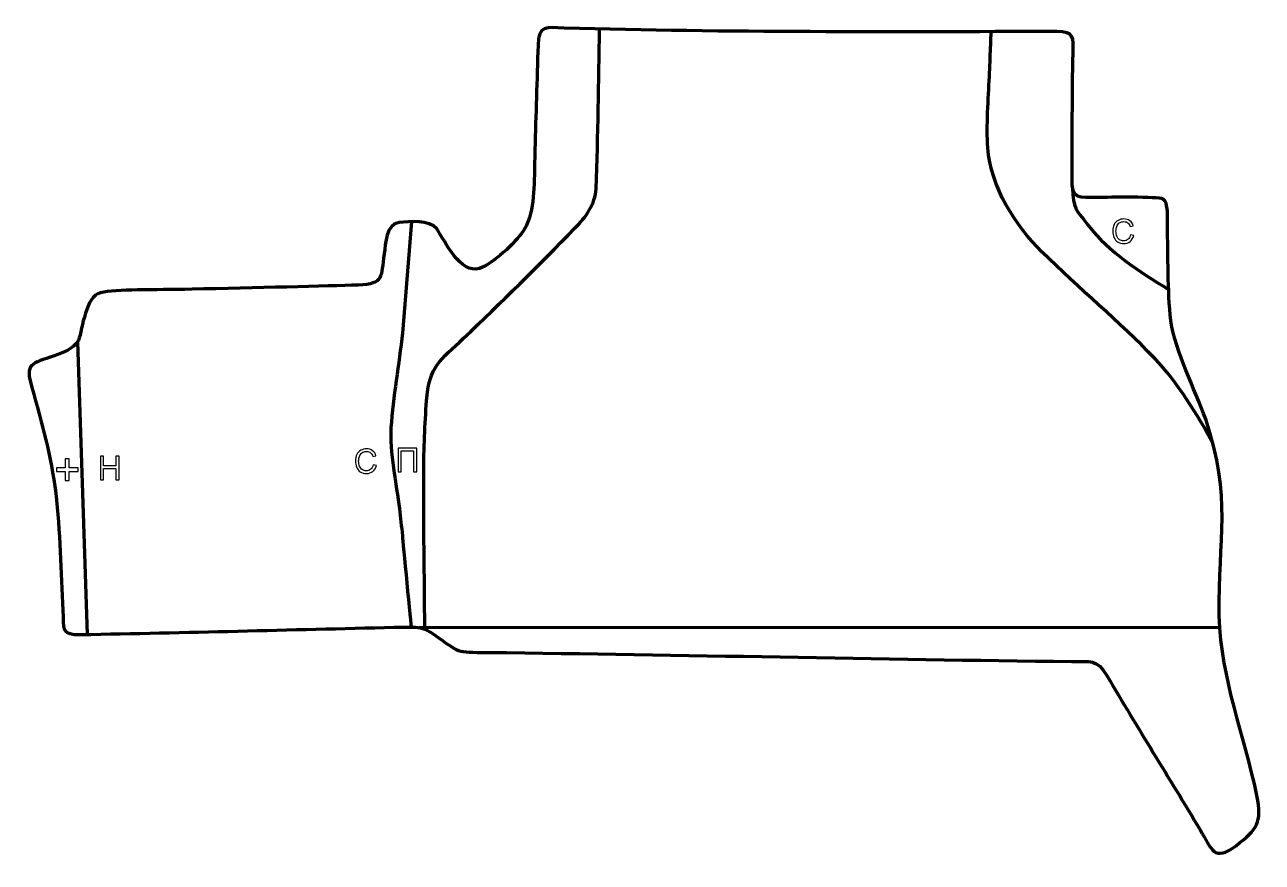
# Model space of a CAD drawing. Header units: millimetres. Extents: x 940 to 1886, y 93 to 734.
import ezdxf

# ---------------------------------------------------------------- set-up
doc = ezdxf.new("R2010")
doc.units = ezdxf.units.MM
doc.header["$MEASUREMENT"] = 0
doc.layers.add('layer 2', color=7, linetype='Continuous')
doc.layers.add('layer 3', color=7, linetype='Continuous')

msp = doc.modelspace()

# ---------------------------------------------------------------- linework, layer by layer
at = {"layer": 'layer 2', "color": 142, "lineweight": 158}
for points, knots in [([(1245.57, 273.1326), (1245.2721, 312.5754), (1244.6307, 352.0134), (1244.72, 391.4584), (1244.72, 391.4584), (1244.7647, 408.9918), (1245.6549, 428.63), (1246.9408, 446.1383), (1246.9408, 446.1383), (1248.8944, 472.7364), (1257.2199, 476.9312), (1275.286, 494.0782), (1275.286, 494.0782), (1304.2769, 521.5944), (1332.5317, 549.5432), (1360.4249, 578.1574), (1360.4249, 578.1574), (1368.5777, 586.5213), (1376.0801, 596.3378), (1376.5616, 608.5123), (1376.5616, 608.5123), (1378.1676, 649.125), (1378.6113, 689.817), (1379.3058, 730.4551)], [0, 0, 0, 0, 0.14285714, 0.14285714, 0.14285714, 0.14285714, 0.28571429, 0.28571429, 0.28571429, 0.28571429, 0.42857143, 0.42857143, 0.42857143, 0.42857143, 0.57142857, 0.57142857, 0.57142857, 0.57142857, 0.71428571, 0.71428571, 0.71428571, 0.71428571, 1, 1, 1, 1]), ([(1848.4461, 413.7488), (1837.4966, 434.603), (1820.47, 461.2193), (1804.2545, 478.2421), (1804.2545, 478.2421), (1776.5334, 506.9893), (1746.0181, 531.9628), (1717.87, 559.8689), (1717.87, 559.8689), (1696.9707, 580.5885), (1678.4898, 609.7848), (1676.2787, 639.7087), (1676.2787, 639.7087), (1675.0846, 655.8702), (1676.6663, 677.5361), (1677.4313, 694.1007), (1677.4313, 694.1007), (1677.7761, 701.5663), (1678.1146, 709.0283), (1678.3965, 716.4967), (1678.3965, 716.4967), (1678.5393, 720.4737), (1678.6822, 724.4506), (1678.8251, 728.4275)], [0, 0, 0, 0, 0.14285714, 0.14285714, 0.14285714, 0.14285714, 0.28571429, 0.28571429, 0.28571429, 0.28571429, 0.42857143, 0.42857143, 0.42857143, 0.42857143, 0.57142857, 0.57142857, 0.57142857, 0.57142857, 0.71428571, 0.71428571, 0.71428571, 0.71428571, 1, 1, 1, 1]), ([(1741.151, 608.7934), (1741.4853, 593.2571), (1743.2924, 592.8402), (1752.5448, 580.9998), (1752.5448, 580.9998), (1770.0131, 558.6455), (1790.9866, 545.9507), (1814.5878, 531.3342)], [0, 0, 0, 0, 0.33333333, 0.33333333, 0.33333333, 0.33333333, 1, 1, 1, 1]), ([(1235.5184, 583.2101), (1235.5184, 583.2101), (1228.6401, 497.9643), (1228.6401, 497.9643), (1228.6401, 497.9643), (1225.6585, 474.0957), (1221.4076, 449.2925), (1219.6995, 425.4105), (1219.6995, 425.4105), (1218.4954, 408.576), (1223.98, 381.5337), (1226.1214, 363.74), (1226.1214, 363.74), (1226.9515, 356.8419), (1227.7272, 349.9478), (1228.4368, 343.0362), (1228.4368, 343.0362), (1228.4673, 342.7244), (1228.4972, 342.4355), (1228.5066, 342.1242), (1228.5066, 342.1242), (1228.3743, 341.0659), (1235.2533, 272.671), (1235.2533, 272.671)], [0, 0, 0, 0, 0.14285714, 0.14285714, 0.14285714, 0.14285714, 0.28571429, 0.28571429, 0.28571429, 0.28571429, 0.42857143, 0.42857143, 0.42857143, 0.42857143, 0.57142857, 0.57142857, 0.57142857, 0.57142857, 0.71428571, 0.71428571, 0.71428571, 0.71428571, 1, 1, 1, 1])]:
    msp.add_open_spline(points, degree=3, knots=knots, dxfattribs=at)
at = {"layer": 'layer 2', "color": 142}
for points, knots in [([(1785.4434, 573.1351), (1785.4434, 573.1351), (1787.8564, 572.5255), (1787.8564, 572.5255), (1787.8564, 572.5255), (1787.3526, 570.5486), (1786.4467, 569.0457), (1785.1386, 568.0086), (1785.1386, 568.0086), (1783.8305, 566.9714), (1782.2303, 566.4507), (1780.338, 566.4507), (1780.338, 566.4507), (1778.3822, 566.4507), (1776.7905, 566.8486), (1775.5628, 567.6487), (1775.5628, 567.6487), (1774.3351, 568.4446), (1773.4038, 569.6003), (1772.7646, 571.1116), (1772.7646, 571.1116), (1772.1253, 572.6271), (1771.8036, 574.2485), (1771.8036, 575.9842), (1771.8036, 575.9842), (1771.8036, 577.8765), (1772.1634, 579.5275), (1772.8873, 580.9372), (1772.8873, 580.9372), (1773.6112, 582.3469), (1774.6399, 583.4179), (1775.9734, 584.1503), (1775.9734, 584.1503), (1777.3069, 584.8826), (1778.7759, 585.2467), (1780.3761, 585.2467), (1780.3761, 585.2467), (1782.1964, 585.2467), (1783.7247, 584.7853), (1784.9608, 583.8582), (1784.9608, 583.8582), (1786.2012, 582.9311), (1787.0648, 581.6314), (1787.5516, 579.955), (1787.5516, 579.955), (1787.5516, 579.955), (1785.1894, 579.3962), (1785.1894, 579.3962), (1785.1894, 579.3962), (1784.7703, 580.717), (1784.1565, 581.6822), (1783.3564, 582.2834), (1783.3564, 582.2834), (1782.5563, 582.8887), (1781.5487, 583.1893), (1780.3338, 583.1893), (1780.3338, 583.1893), (1778.941, 583.1893), (1777.7726, 582.8549), (1776.837, 582.186), (1776.837, 582.186), (1775.9015, 581.5171), (1775.2411, 580.6154), (1774.8643, 579.4894), (1774.8643, 579.4894), (1774.4833, 578.3591), (1774.2928, 577.1949), (1774.2928, 575.9969), (1774.2928, 575.9969), (1774.2928, 574.4517), (1774.5172, 573.1013), (1774.9659, 571.9498), (1774.9659, 571.9498), (1775.4146, 570.7941), (1776.1131, 569.9347), (1777.0614, 569.3632), (1777.0614, 569.3632), (1778.0097, 568.7917), (1779.0341, 568.5081), (1780.139, 568.5081), (1780.139, 568.5081), (1781.4852, 568.5081), (1782.6198, 568.8976), (1783.5511, 569.6723), (1783.5511, 569.6723), (1784.4824, 570.4512), (1785.1132, 571.6027), (1785.4434, 573.1351)], [0, 0, 0, 0, 0.04347826, 0.04347826, 0.04347826, 0.04347826, 0.08695652, 0.08695652, 0.08695652, 0.08695652, 0.13043478, 0.13043478, 0.13043478, 0.13043478, 0.17391304, 0.17391304, 0.17391304, 0.17391304, 0.2173913, 0.2173913, 0.2173913, 0.2173913, 0.26086957, 0.26086957, 0.26086957, 0.26086957, 0.30434783, 0.30434783, 0.30434783, 0.30434783, 0.34782609, 0.34782609, 0.34782609, 0.34782609, 0.39130435, 0.39130435, 0.39130435, 0.39130435, 0.43478261, 0.43478261, 0.43478261, 0.43478261, 0.47826087, 0.47826087, 0.47826087, 0.47826087, 0.52173913, 0.52173913, 0.52173913, 0.52173913, 0.56521739, 0.56521739, 0.56521739, 0.56521739, 0.60869565, 0.60869565, 0.60869565, 0.60869565, 0.65217391, 0.65217391, 0.65217391, 0.65217391, 0.69565217, 0.69565217, 0.69565217, 0.69565217, 0.73913043, 0.73913043, 0.73913043, 0.73913043, 0.7826087, 0.7826087, 0.7826087, 0.7826087, 0.82608696, 0.82608696, 0.82608696, 0.82608696, 0.86956522, 0.86956522, 0.86956522, 0.86956522, 0.91304348, 0.91304348, 0.91304348, 0.91304348, 1, 1, 1, 1]), ([(1206.138, 397.3195), (1206.138, 397.3195), (1208.551, 396.7099), (1208.551, 396.7099), (1208.551, 396.7099), (1208.0472, 394.733), (1207.1413, 393.2301), (1205.8332, 392.193), (1205.8332, 392.193), (1204.5251, 391.1558), (1202.9249, 390.6351), (1201.0326, 390.6351), (1201.0326, 390.6351), (1199.0768, 390.6351), (1197.4851, 391.033), (1196.2574, 391.8331), (1196.2574, 391.8331), (1195.0297, 392.629), (1194.0984, 393.7847), (1193.4592, 395.296), (1193.4592, 395.296), (1192.8199, 396.8115), (1192.4982, 398.4329), (1192.4982, 400.1686), (1192.4982, 400.1686), (1192.4982, 402.0609), (1192.858, 403.7119), (1193.5819, 405.1216), (1193.5819, 405.1216), (1194.3058, 406.5313), (1195.3345, 407.6023), (1196.668, 408.3347), (1196.668, 408.3347), (1198.0015, 409.067), (1199.4705, 409.4311), (1201.0707, 409.4311), (1201.0707, 409.4311), (1202.891, 409.4311), (1204.4193, 408.9697), (1205.6554, 408.0426), (1205.6554, 408.0426), (1206.8958, 407.1155), (1207.7594, 405.8158), (1208.2462, 404.1394), (1208.2462, 404.1394), (1208.2462, 404.1394), (1205.884, 403.5806), (1205.884, 403.5806), (1205.884, 403.5806), (1205.4649, 404.9014), (1204.8511, 405.8666), (1204.051, 406.4678), (1204.051, 406.4678), (1203.2509, 407.0731), (1202.2433, 407.3737), (1201.0284, 407.3737), (1201.0284, 407.3737), (1199.6356, 407.3737), (1198.4672, 407.0393), (1197.5316, 406.3704), (1197.5316, 406.3704), (1196.5961, 405.7015), (1195.9357, 404.7998), (1195.5589, 403.6738), (1195.5589, 403.6738), (1195.1779, 402.5435), (1194.9874, 401.3793), (1194.9874, 400.1813), (1194.9874, 400.1813), (1194.9874, 398.6361), (1195.2118, 397.2857), (1195.6605, 396.1342), (1195.6605, 396.1342), (1196.1092, 394.9785), (1196.8077, 394.1191), (1197.756, 393.5476), (1197.756, 393.5476), (1198.7043, 392.9761), (1199.7287, 392.6925), (1200.8336, 392.6925), (1200.8336, 392.6925), (1202.1798, 392.6925), (1203.3144, 393.082), (1204.2457, 393.8567), (1204.2457, 393.8567), (1205.177, 394.6356), (1205.8078, 395.7871), (1206.138, 397.3195)], [0, 0, 0, 0, 0.04347826, 0.04347826, 0.04347826, 0.04347826, 0.08695652, 0.08695652, 0.08695652, 0.08695652, 0.13043478, 0.13043478, 0.13043478, 0.13043478, 0.17391304, 0.17391304, 0.17391304, 0.17391304, 0.2173913, 0.2173913, 0.2173913, 0.2173913, 0.26086957, 0.26086957, 0.26086957, 0.26086957, 0.30434783, 0.30434783, 0.30434783, 0.30434783, 0.34782609, 0.34782609, 0.34782609, 0.34782609, 0.39130435, 0.39130435, 0.39130435, 0.39130435, 0.43478261, 0.43478261, 0.43478261, 0.43478261, 0.47826087, 0.47826087, 0.47826087, 0.47826087, 0.52173913, 0.52173913, 0.52173913, 0.52173913, 0.56521739, 0.56521739, 0.56521739, 0.56521739, 0.60869565, 0.60869565, 0.60869565, 0.60869565, 0.65217391, 0.65217391, 0.65217391, 0.65217391, 0.69565217, 0.69565217, 0.69565217, 0.69565217, 0.73913043, 0.73913043, 0.73913043, 0.73913043, 0.7826087, 0.7826087, 0.7826087, 0.7826087, 0.82608696, 0.82608696, 0.82608696, 0.82608696, 0.86956522, 0.86956522, 0.86956522, 0.86956522, 0.91304348, 0.91304348, 0.91304348, 0.91304348, 1, 1, 1, 1]), ([(1225.1381, 410.0524), (1225.1381, 410.0524), (1239.4129, 410.0524), (1239.4129, 410.0524), (1239.4129, 410.0524), (1239.4129, 410.0524), (1239.4129, 391.866), (1239.4129, 391.866), (1239.4129, 391.866), (1239.4129, 391.866), (1236.9999, 391.866), (1236.9999, 391.866), (1236.9999, 391.866), (1236.9999, 391.866), (1236.9999, 407.9188), (1236.9999, 407.9188), (1236.9999, 407.9188), (1236.9999, 407.9188), (1227.5511, 407.9188), (1227.5511, 407.9188), (1227.5511, 407.9188), (1227.5511, 407.9188), (1227.5511, 391.866), (1227.5511, 391.866), (1227.5511, 391.866), (1227.5511, 391.866), (1225.1381, 391.866), (1225.1381, 391.866), (1225.1381, 391.866), (1225.1381, 391.866), (1225.1381, 410.0524), (1225.1381, 410.0524)], [0, 0, 0, 0, 0.11111111, 0.11111111, 0.11111111, 0.11111111, 0.22222222, 0.22222222, 0.22222222, 0.22222222, 0.33333333, 0.33333333, 0.33333333, 0.33333333, 0.44444444, 0.44444444, 0.44444444, 0.44444444, 0.55555556, 0.55555556, 0.55555556, 0.55555556, 0.66666667, 0.66666667, 0.66666667, 0.66666667, 0.77777778, 0.77777778, 0.77777778, 0.77777778, 1, 1, 1, 1]), ([(970.5952, 385.2061), (970.5952, 385.2061), (970.5952, 392.1206), (970.5952, 392.1206), (970.5952, 392.1206), (970.5952, 392.1206), (963.7161, 392.1206), (963.7161, 392.1206), (963.7161, 392.1206), (963.7161, 392.1206), (963.7161, 395.0134), (963.7161, 395.0134), (963.7161, 395.0134), (963.7161, 395.0134), (970.5952, 395.0134), (970.5952, 395.0134), (970.5952, 395.0134), (970.5952, 395.0134), (970.5952, 401.8925), (970.5952, 401.8925), (970.5952, 401.8925), (970.5952, 401.8925), (973.5233, 401.8925), (973.5233, 401.8925), (973.5233, 401.8925), (973.5233, 401.8925), (973.5233, 395.0134), (973.5233, 395.0134), (973.5233, 395.0134), (973.5233, 395.0134), (980.4025, 395.0134), (980.4025, 395.0134), (980.4025, 395.0134), (980.4025, 395.0134), (980.4025, 392.1206), (980.4025, 392.1206), (980.4025, 392.1206), (980.4025, 392.1206), (973.5233, 392.1206), (973.5233, 392.1206), (973.5233, 392.1206), (973.5233, 392.1206), (973.5233, 385.2061), (973.5233, 385.2061), (973.5233, 385.2061), (973.5233, 385.2061), (970.5952, 385.2061), (970.5952, 385.2061)], [0, 0, 0, 0, 0.07692308, 0.07692308, 0.07692308, 0.07692308, 0.15384615, 0.15384615, 0.15384615, 0.15384615, 0.23076923, 0.23076923, 0.23076923, 0.23076923, 0.30769231, 0.30769231, 0.30769231, 0.30769231, 0.38461538, 0.38461538, 0.38461538, 0.38461538, 0.46153846, 0.46153846, 0.46153846, 0.46153846, 0.53846154, 0.53846154, 0.53846154, 0.53846154, 0.61538462, 0.61538462, 0.61538462, 0.61538462, 0.69230769, 0.69230769, 0.69230769, 0.69230769, 0.76923077, 0.76923077, 0.76923077, 0.76923077, 0.84615385, 0.84615385, 0.84615385, 0.84615385, 1, 1, 1, 1]), ([(997.4906, 385.7795), (997.4906, 385.7795), (997.4906, 403.9659), (997.4906, 403.9659), (997.4906, 403.9659), (997.4906, 403.9659), (999.9036, 403.9659), (999.9036, 403.9659), (999.9036, 403.9659), (999.9036, 403.9659), (999.9036, 396.4729), (999.9036, 396.4729), (999.9036, 396.4729), (999.9036, 396.4729), (1009.3016, 396.4729), (1009.3016, 396.4729), (1009.3016, 396.4729), (1009.3016, 396.4729), (1009.3016, 403.9659), (1009.3016, 403.9659), (1009.3016, 403.9659), (1009.3016, 403.9659), (1011.7146, 403.9659), (1011.7146, 403.9659), (1011.7146, 403.9659), (1011.7146, 403.9659), (1011.7146, 385.7795), (1011.7146, 385.7795), (1011.7146, 385.7795), (1011.7146, 385.7795), (1009.3016, 385.7795), (1009.3016, 385.7795), (1009.3016, 385.7795), (1009.3016, 385.7795), (1009.3016, 394.3393), (1009.3016, 394.3393), (1009.3016, 394.3393), (1009.3016, 394.3393), (999.9036, 394.3393), (999.9036, 394.3393), (999.9036, 394.3393), (999.9036, 394.3393), (999.9036, 385.7795), (999.9036, 385.7795), (999.9036, 385.7795), (999.9036, 385.7795), (997.4906, 385.7795), (997.4906, 385.7795)], [0, 0, 0, 0, 0.07692308, 0.07692308, 0.07692308, 0.07692308, 0.15384615, 0.15384615, 0.15384615, 0.15384615, 0.23076923, 0.23076923, 0.23076923, 0.23076923, 0.30769231, 0.30769231, 0.30769231, 0.30769231, 0.38461538, 0.38461538, 0.38461538, 0.38461538, 0.46153846, 0.46153846, 0.46153846, 0.46153846, 0.53846154, 0.53846154, 0.53846154, 0.53846154, 0.61538462, 0.61538462, 0.61538462, 0.61538462, 0.69230769, 0.69230769, 0.69230769, 0.69230769, 0.76923077, 0.76923077, 0.76923077, 0.76923077, 0.84615385, 0.84615385, 0.84615385, 0.84615385, 1, 1, 1, 1])]:
    msp.add_open_spline(points, degree=3, knots=knots, dxfattribs=at)
at = {"layer": 'layer 2', "color": 142, "lineweight": 158}
for points in [[(979.9523, 491.2025), (979.9523, 491.2025), (987.3345, 267.5396), (987.3345, 267.5396)], [(1241.5034, 273.134), (1241.5034, 273.134), (1854.1791, 272.9353), (1854.1791, 272.9353)]]:
    msp.add_open_spline(points, degree=3, dxfattribs=at)
at = {"layer": 'layer 3', "color": 242, "lineweight": 158}
msp.add_open_spline([(980.735, 492.3019), (983.7142, 501.8044), (986.1996, 526.1246), (997.4593, 528.8104), (997.4593, 528.8104), (1009.9312, 531.7853), (1037.471, 530.7449), (1067.6412, 531.4649), (1067.6412, 531.4649), (1115.3348, 532.603), (1171.0065, 533.7899), (1194.6478, 534.7074), (1194.6478, 534.7074), (1214.858, 535.4917), (1211.7349, 540.7449), (1214.5422, 558.5693), (1214.5422, 558.5693), (1215.653, 566.3435), (1215.813, 581.1264), (1225.8573, 582.5424), (1225.8573, 582.5424), (1234.2845, 583.4414), (1248.696, 584.59), (1254.7804, 577.5832), (1254.7804, 577.5832), (1261.1908, 567.8796), (1272.83, 542.841), (1287.3667, 547.4028), (1287.3667, 547.4028), (1297.1647, 550.4776), (1315.1183, 567.1809), (1320.7687, 575.8467), (1320.7687, 575.8467), (1323.0843, 579.3982), (1324.4397, 582.3183), (1325.7051, 586.3533), (1325.7051, 586.3533), (1330.0589, 601.6186), (1329.2864, 622.2536), (1329.7593, 638.295), (1329.7593, 638.295), (1330.6226, 664.8559), (1331.3023, 691.4948), (1332.2271, 718.0375), (1332.2271, 718.0375), (1332.7729, 733.7045), (1338.4696, 731.5968), (1352.1564, 731.1894), (1352.1564, 731.1894), (1476.9067, 727.4766), (1603.917, 728.5219), (1728.9863, 728.4415), (1728.9863, 728.4415), (1742.3236, 728.4329), (1741.811, 724.5155), (1741.4622, 712.0447), (1741.4622, 712.0447), (1740.655, 680.2879), (1741.071, 648.3299), (1740.6599, 616.5051), (1740.6599, 616.5051), (1740.4417, 599.6166), (1745.6595, 601.5227), (1760.786, 601.6367), (1760.786, 601.6367), (1768.1439, 601.6917), (1806.606, 602.5219), (1810.3077, 600.4195), (1810.3077, 600.4195), (1814.7223, 597.9123), (1813.551, 585.5187), (1813.6556, 580.6859), (1813.6556, 580.6859), (1814.1496, 557.0527), (1813.814, 530.7862), (1816.1641, 507.4583), (1816.1641, 507.4583), (1820.1194, 483.0829), (1834.3056, 455.7353), (1843.0143, 432.0474), (1843.0143, 432.0474), (1863.1282, 371.7762), (1852.6053, 341.4782), (1853.1615, 282.0598), (1853.1615, 282.0598), (1855.2102, 231.3189), (1872.0424, 192.499), (1882.1598, 144.4139), (1882.1598, 144.4139), (1886.1924, 123.095), (1882.4552, 119.1797), (1866.229, 106.0376), (1866.229, 106.0376), (1849.1883, 93.3842), (1847.5276, 103.111), (1838.5789, 118.2174), (1838.5789, 118.2174), (1815.1084, 157.7133), (1790.5629, 196.3905), (1767.3601, 236.0842), (1767.3601, 236.0842), (1759.4632, 249.0501), (1755.0483, 246.6408), (1740.5867, 246.8185), (1740.5867, 246.8185), (1591.7575, 248.6575), (1442.9314, 252.0255), (1294.1195, 253.7924), (1294.1195, 253.7924), (1267.9819, 254.1027), (1273.5852, 252.8225), (1252.2218, 267.7673), (1252.2218, 267.7673), (1245.5687, 272.4215), (1241.4938, 272.9895), (1236.8085, 273.132), (1236.8085, 273.132), (1232.935, 273.2498), (1228.5602, 273.2057), (1222.1942, 273.0548), (1222.1942, 273.0548), (1142.4054, 271.1633), (1062.5319, 268.9631), (982.7442, 267.4519), (982.7442, 267.4519), (966.8921, 267.1517), (969.4397, 271.3193), (968.7202, 286.0306), (968.7202, 286.0306), (967.2962, 315.1524), (966.6583, 346.8679), (963.253, 375.6382), (963.253, 375.6382), (959.5748, 403.9572), (952.8496, 428.948), (945.0014, 456.2491), (945.0014, 456.2491), (939.5548, 475.1962), (944.5992, 474.5405), (962.1218, 480.6102), (962.1218, 480.6102), (969.4638, 483.1534), (976.2538, 485.5889), (980.735, 492.3019)], degree=3, knots=[0, 0, 0, 0, 0.02702703, 0.02702703, 0.02702703, 0.02702703, 0.05405405, 0.05405405, 0.05405405, 0.05405405, 0.08108108, 0.08108108, 0.08108108, 0.08108108, 0.10810811, 0.10810811, 0.10810811, 0.10810811, 0.13513514, 0.13513514, 0.13513514, 0.13513514, 0.16216216, 0.16216216, 0.16216216, 0.16216216, 0.18918919, 0.18918919, 0.18918919, 0.18918919, 0.21621622, 0.21621622, 0.21621622, 0.21621622, 0.24324324, 0.24324324, 0.24324324, 0.24324324, 0.27027027, 0.27027027, 0.27027027, 0.27027027, 0.2972973, 0.2972973, 0.2972973, 0.2972973, 0.32432432, 0.32432432, 0.32432432, 0.32432432, 0.35135135, 0.35135135, 0.35135135, 0.35135135, 0.37837838, 0.37837838, 0.37837838, 0.37837838, 0.40540541, 0.40540541, 0.40540541, 0.40540541, 0.43243243, 0.43243243, 0.43243243, 0.43243243, 0.45945946, 0.45945946, 0.45945946, 0.45945946, 0.48648649, 0.48648649, 0.48648649, 0.48648649, 0.51351351, 0.51351351, 0.51351351, 0.51351351, 0.54054054, 0.54054054, 0.54054054, 0.54054054, 0.56756757, 0.56756757, 0.56756757, 0.56756757, 0.59459459, 0.59459459, 0.59459459, 0.59459459, 0.62162162, 0.62162162, 0.62162162, 0.62162162, 0.64864865, 0.64864865, 0.64864865, 0.64864865, 0.67567568, 0.67567568, 0.67567568, 0.67567568, 0.7027027, 0.7027027, 0.7027027, 0.7027027, 0.72972973, 0.72972973, 0.72972973, 0.72972973, 0.75675676, 0.75675676, 0.75675676, 0.75675676, 0.78378378, 0.78378378, 0.78378378, 0.78378378, 0.81081081, 0.81081081, 0.81081081, 0.81081081, 0.83783784, 0.83783784, 0.83783784, 0.83783784, 0.86486486, 0.86486486, 0.86486486, 0.86486486, 0.89189189, 0.89189189, 0.89189189, 0.89189189, 0.91891892, 0.91891892, 0.91891892, 0.91891892, 0.94594595, 0.94594595, 0.94594595, 0.94594595, 1, 1, 1, 1], dxfattribs=at)

doc.saveas('drawing.dxf')
